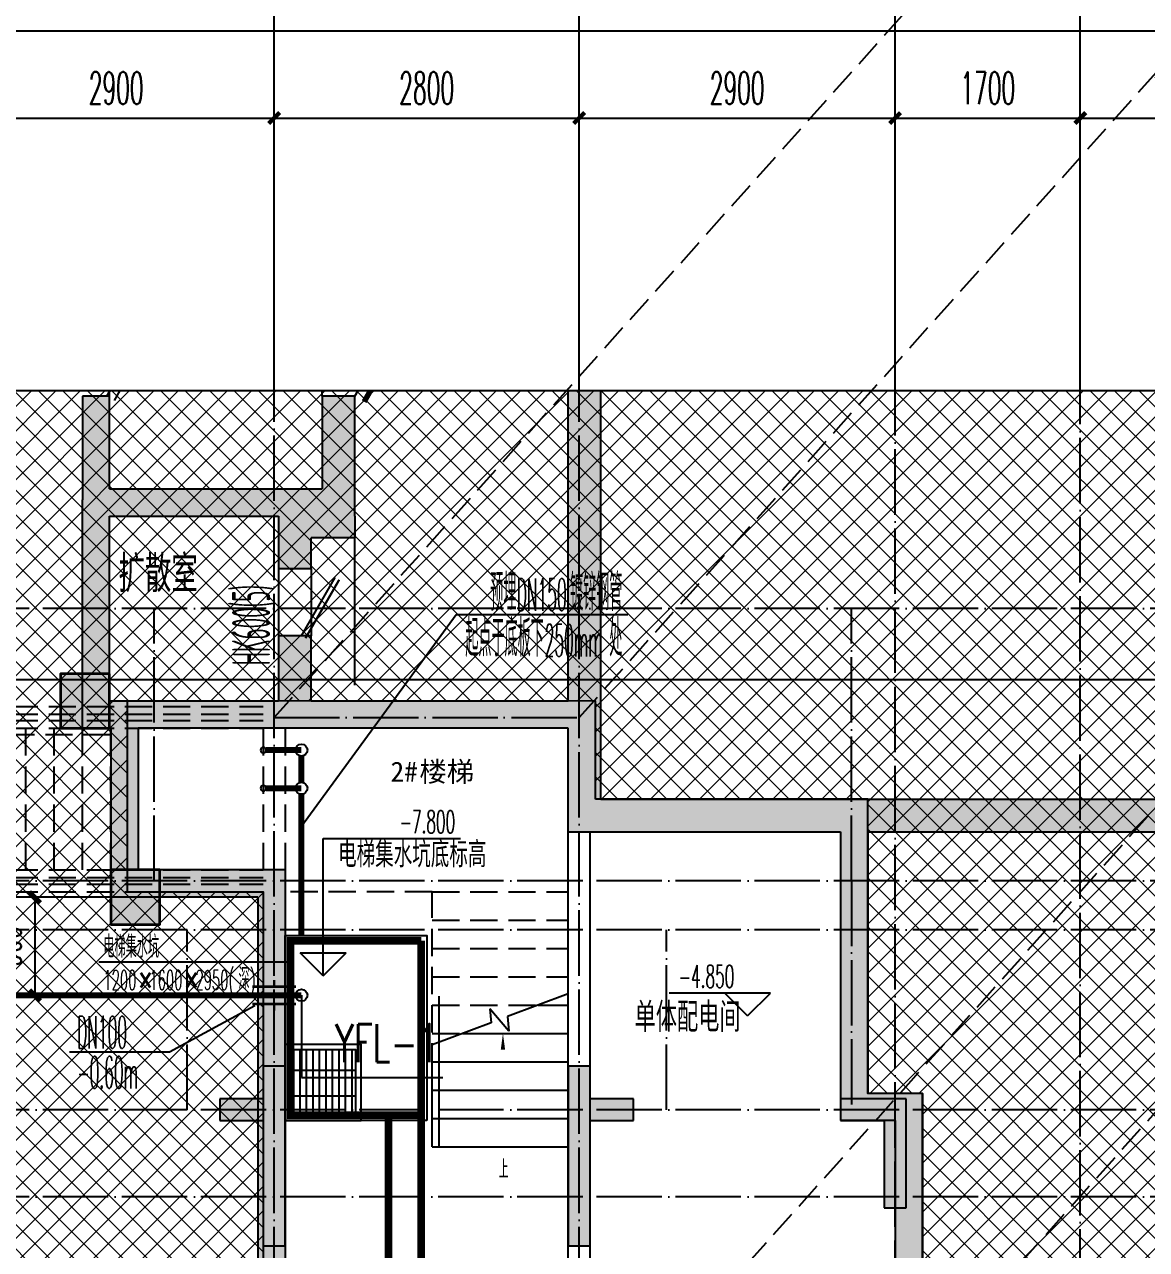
# Model space of a CAD drawing. Extents: x 27938 to 1507990, y 110129 to 923079.
# Drawn here: x 660515 to 670814, y 611550 to 622791 of the extents above; entities that cross this region are included whole.
import ezdxf
from ezdxf.xclip import XClip

# ---------------------------------------------------------------- set-up
doc = ezdxf.new("R2010")
doc.units = 0
doc.header["$LTSCALE"] = 1000
doc.header["$MEASUREMENT"] = 0
doc.header["$XCLIPFRAME"] = 0
for name, pattern in [('#P_--_20B1_001_t3$0$DASH', [0.35, 0.25, -0.1]), ('__DASH', [0.35, 0.25, -0.1]), ('DASH', [0.35, 0.25, -0.1]), ('DOTE', [2.4200000000000004, 2, -0.2, 0.02, -0.2])]:
    doc.linetypes.add(name, pattern=pattern)
for name, color, linetype in [('AXIS', 3, 'Continuous'), ('COLUMN', 9, 'Continuous'), ('DIM_ELEV', 3, 'Continuous'), ('DIM_LEAD', 3, 'Continuous'), ('DIM_SYMB', 3, 'Continuous'), ('DIM_压力废', 3, 'Continuous'), ('DIM_废水', 31, 'Continuous'), ('DOTE', 1, 'Continuous'), ('EQUIP_污水', 7, 'Continuous'), ('HS-A-墙-砼', 41, 'Continuous'), ('HS-A-门窗洞', 4, 'Continuous'), ('PIPE-压力废', 31, 'YF'), ('PIPE-废水', 31, 'TG_F'), ('PUB_HATCH', 8, 'Continuous'), ('PUB_TEXT', 4, 'Continuous'), ('STAIR', 2, 'Continuous'), ('TWT_LEAD', 3, 'Continuous'), ('VALVE_污水', 7, 'Continuous'), ('VPIPE-压力废', 31, 'YF'), ('VPIPE-废水', 31, 'Continuous'), ('WALL', 9, 'Continuous'), ('WINDOW', 4, 'Continuous'), ('WINDOW_TEXT', 7, 'Continuous'), ('人防集水坑', 11, 'Continuous'), ('建-墙-填充', 8, 'Continuous'), ('排水', 155, 'Continuous')]:
    doc.layers.add(name, color=color, linetype=linetype)
doc.layers.add('填充', color=251, linetype='Continuous', lineweight=5)
doc.layers.add('砼柱', color=2, linetype='Continuous', lineweight=35)
doc.styles.add('_TCH_DIM', font='SIMPLEX.shx', dxfattribs={"width": 0.7, "bigfont": 'GBCBIG.shx'})
doc.styles.add('_TCH_DIM_T3', font='SIMPLEX.shx', dxfattribs={"width": 0.4941176470588236, "bigfont": 'GBCBIG.shx'})
doc.styles.add('_TCH_WINDOW', font='SIMPLEX.shx', dxfattribs={"width": 0.7, "height": 3.5, "bigfont": 'GBCBIG.shx'})
doc.styles.add('_TWT_SERIAL', font='SIMPLEX', dxfattribs={"width": 0.8, "height": 3.5, "bigfont": 'HZTXT'})
doc.styles.get("Standard").update_dxf_attribs({"font": 'gbenor.shx', "bigfont": 'gbcbig.shx'})
doc.styles.add('TG_LINETYPE', font='SIMPLEX', dxfattribs={"width": 0.8, "height": 3, "bigfont": 'HZTXT'})
doc.styles.add('更窄', font='TSSDENG', dxfattribs={"width": 0.7, "bigfont": 'HZTXT'})
doc.styles.add('黑体', font='simhei.ttf')
doc.linetypes.add('TG_F', pattern='A,2,-0.3,["F",TG_LINETYPE,S=0.1,R=0,X=-0.23,Y=-0.15],0', length=2.3)
doc.linetypes.add('YF', pattern='A,3,-0.2,["YF",Standard,S=0.25,R=0,X=-0.1,Y=-0.115],-0.35', length=3.55)
doc.dimstyles.new('_TCH_ARCH&&100', dxfattribs={"dimtxt": 297.5, "dimasz": 100, "dimexe": 250, "dimexo": 300, "dimgap": 126.25, "dimtad": 1, "dimdec": 0, "dimzin": 0, "dimdsep": 46, "dimtxsty": '_TCH_DIM_T3', "dimblk": 'ARCHTICK', "dimcen": 0.09, "dimclrt": 4, "dimazin": 2, "dimtfac": 1, "dimtdec": 0, "dimtix": 1, "dimtmove": 2, "dimatfit": 3, "dimfxl": 100, "dimtolj": 1, "dimtzin": 0, "dimarcsym": 0})
doc.dimstyles.new('_TWT_ARCH&&100', dxfattribs={"dimtxt": 297.5, "dimasz": 100, "dimexe": 250, "dimexo": 300, "dimgap": 126.25, "dimtad": 1, "dimdec": 0, "dimzin": 0, "dimdsep": 46, "dimtxsty": '_TCH_DIM_T3', "dimblk": 'ARCHTICK', "dimcen": 0.09, "dimclrt": 7, "dimazin": 2, "dimtfac": 1, "dimtdec": 0, "dimtix": 1, "dimtmove": 2, "dimatfit": 3, "dimfxl": 1, "dimtolj": 1, "dimtzin": 0, "dimarcsym": 0})

# ---------------------------------------------------------------- blocks, each defined once
blk = doc.blocks.new('GFDGFSDFGD')
at = {"layer": 'PUB_HATCH'}
for points in [[(456616.6242655183, 374623.7242225614), (456616.6242654981, 373473.7248242935), (456816.624265223, 373473.7248242934), (456816.6242654804, 375123.7248242187), (456616.624265801, 375123.7248242187), (456616.6242662019, 374823.7242225614), (456216.6242662019, 374823.7242225614), (456216.6242662019, 374623.7242225614)], [(459616.6248536643, 374623.7242225614), (460016.6248529807, 374623.7242225614), (460016.6248529807, 374823.7242225614), (459616.6248529807, 374823.7242225614), (459616.6248533645, 375123.7248241485), (459416.6248537279, 375123.7248241486), (459416.6248539787, 373473.7248243818), (459616.6248536407, 373473.7248243819)], [(461916.709151936, 374823.7249912273), (461916.7092202038, 374623.7240320508), (462316.6248621864, 374623.7242368265), (462316.6248093613, 373823.7245942427), (462516.6239908519, 373823.7238780342), (462516.6245610018, 374823.7248459149)]]:
    blk.add_hatch(color=256, dxfattribs=at).paths.add_polyline_path(points)
at = {"layer": 'COLUMN', "color": 6}
for p, q in [((456816.6242654804, 375123.7248242187), (456616.624265801, 375123.7248242187)), ((456616.624265801, 375123.7248242187), (456616.6242662019, 374823.7242225614)), ((456816.624265223, 373473.7248242934), (456816.6242654804, 375123.7248242187)), ((459616.6248533645, 375123.7248241485), (459416.6248537279, 375123.7248241486)), ((459416.6248537279, 375123.7248241486), (459416.6248539787, 373473.7248243818)), ((459616.6248529807, 374823.7242225614), (459616.6248533645, 375123.7248241485)), ((456616.6242662019, 374823.7242225614), (456216.6242662019, 374823.7242225614)), ((456216.6242662019, 374823.7242225614), (456216.6242662019, 374623.7242225614)), ((460016.6248529807, 374823.7242225614), (459616.6248529807, 374823.7242225614)), ((460016.6248529807, 374623.7242225614), (460016.6248529807, 374823.7242225614)), ((461916.709151936, 374823.7249912273), (461916.7092202038, 374623.7240320508)), ((462516.6245610018, 374823.7248459149), (461916.709151936, 374823.7249912273)), ((462516.6239908519, 373823.7238780342), (462516.6245610018, 374823.7248459149)), ((456216.6242662019, 374623.7242225614), (456616.6242655183, 374623.7242225614)), ((456616.6242655183, 374623.7242225614), (456616.6242654981, 373473.7248242935)), ((459616.6248536643, 374623.7242225614), (460016.6248529807, 374623.7242225614)), ((459616.6248536407, 373473.7248243819), (459616.6248536643, 374623.7242225614)), ((461916.7092202038, 374623.7240320508), (462316.6248621864, 374623.7242368265)), ((462316.6248621864, 374623.7242368265), (462316.6248093613, 373823.7245942427)), ((462316.6248093613, 373823.7245942427), (462516.6239908519, 373823.7238780342)), ((456616.6242654981, 373473.7248242935), (456816.624265223, 373473.7248242934)), ((459416.6248539787, 373473.7248243818), (459616.6248536407, 373473.7248243819))]:
    blk.add_line(p, q, dxfattribs=at)
blk = doc.blocks.new('FSFSFASFSFESFSEF')
at = {"layer": '人防集水坑', "linetype": '#P_--_20B1_001_t3$0$DASH'}
for points in [[(287066.5787021446, 762315.5335229032), (287066.5787021536, 762350.5335229018), (287101.5787021637, 762350.5335229032)], [(287066.5787021446, 762315.5335229032), (287101.5787021536, 762315.5335229018), (287101.5787021637, 762350.5335229032)], [(287066.5787021446, 760715.5335229153), (287101.5787021536, 760715.5335229018), (287101.5787021637, 760680.5335229153)], [(287066.5787021446, 760715.5335229153), (287066.5787021536, 760680.5335229018), (287101.5787021637, 760680.5335229153)]]:
    blk.add_hatch(color=41, dxfattribs=at).paths.add_polyline_path(points)
at = {"layer": '人防集水坑', "ltscale": 0.8}
h = blk.add_hatch(dxfattribs=at)
h.set_pattern_fill('GRATE', color=256, scale=75, style=0)
h.set_pattern_definition([(270, (-806039.3574039747, 23438904.07928268), (59.53125, -1.822618869043522e-14), []), (360, (-806039.3574039747, 23438904.07928268), (8.748522416193854e-14, 238.125), [])])
h.paths.add_polyline_path([(286466.5787021541, 761315.5335229017), (287066.5787021541, 761315.5335229017), (287066.5787021541, 760715.5335229017), (286466.5787021541, 760715.5335229017)])
at = {"layer": '人防集水坑', "color": 41, "linetype": '#P_--_20B1_001_t3$0$DASH', "ltscale": 0.5, "const_width": 70}
for points in [[(285866.5787021536, 762315.5335229016), (287066.5787021536, 762315.5335229018)], [(285866.5787021532, 760715.5335229019), (285866.5787021532, 762315.5335229019)], [(287066.5787021536, 760715.5335229018), (287066.5787021536, 762315.5335229018)], [(285866.5787021536, 760715.5335229018), (286166.5787021536, 760715.5335229018)], [(286166.5787021536, 760715.5335229018), (287066.5787021536, 760715.5335229018)]]:
    blk.add_lwpolyline(points, dxfattribs=at)
at = {"layer": '人防集水坑'}
for points in [[(287116.5787021541, 760665.5335229017), (286416.5787021541, 760665.5335229017), (286416.5787021541, 761365.5335229017), (287116.5787021541, 761365.5335229017)], [(287066.5787021541, 760715.5335229017), (286466.5787021541, 760715.5335229017), (286466.5787021541, 761315.5335229017), (287066.5787021541, 761315.5335229017)]]:
    blk.add_lwpolyline(points, close=True, dxfattribs=at)
at = {"layer": '排水'}
blk.add_lwpolyline([(285816.5787021536, 760665.5335229018), (287116.5787021536, 760665.5335229018), (287116.5787021534, 762365.5335229018), (285816.5787021534, 762365.5335229018)], close=True, dxfattribs=at)
blk = doc.blocks.new('DFBFBFBGF')
at = {"layer": 'STAIR', "color": 246, "linetype": '#P_--_20B1_001_t3$0$DASH'}
for p, q in [((293136.325158803, 754230.1456084143), (287316.5787030022, 754230.1456084143)), ((293136.3251588031, 754160.1456084616), (287316.5787030022, 754160.1456084708)), ((293136.3251588018, 754030.1456084143), (293136.325158803, 754230.1456084143)), ((293136.3251588029, 754100.1456084616), (287316.5787030022, 754100.1456084704)), ((293136.3251588018, 754030.1456084143), (287316.5787030022, 754030.1456084145)), ((293136.325158803, 754030.1456084299), (288716.325158803, 754030.1456084299)), ((288716.325158803, 752730.1456084299), (288716.325158803, 754030.1456084299)), ((288976.325158803, 752730.1456084299), (288976.325158803, 754030.1456084299)), ((289236.325158803, 752730.1456084299), (289236.325158803, 754030.1456084299)), ((289496.325158803, 752730.1456084299), (289496.325158803, 754030.1456084299)), ((289756.325158803, 752730.1456084299), (289756.325158803, 754030.1456084299)), ((290016.325158803, 752730.1456084299), (290016.325158803, 754030.1456084299)), ((290276.325158803, 752730.1456084299), (290276.325158803, 754030.1456084299)), ((290536.325158803, 752730.1456084299), (290536.325158803, 754030.1456084299)), ((290796.325158803, 752730.1456084299), (290796.325158803, 754030.1456084299)), ((291056.325158803, 752730.1456084299), (291056.325158803, 754030.1456084299)), ((291316.325158803, 752730.1456084299), (291316.325158803, 754030.1456084299)), ((291576.325158803, 752730.1456084299), (291576.325158803, 754030.1456084299)), ((291836.325158803, 752730.1456084299), (291836.325158803, 754030.1456084299)), ((292096.325158803, 752730.1456084299), (292096.325158803, 754030.1456084299)), ((292356.325158803, 752730.1456084299), (292356.325158803, 754030.1456084299)), ((292616.325158803, 752730.1456084299), (292616.325158803, 754030.1456084299)), ((292876.325158803, 752730.1456084299), (292876.325158803, 754030.1456084299)), ((293136.325158803, 752730.1456084299), (293136.325158803, 754030.1456084299)), ((288716.325158803, 753970.1456084145), (293136.3251588018, 753970.1456083918)), ((293136.325158803, 752730.1456083826), (287316.5787030022, 752730.1456085002)), ((293136.325158803, 752730.1456084299), (288716.325158803, 752730.1456084299)), ((293136.3251588018, 752530.1456083826), (293136.325158803, 752730.1456083826)), ((293136.3251588031, 752660.1456084299), (287316.5787030022, 752660.1456085349)), ((293136.3251588029, 752600.1456084299), (287316.5787030022, 752600.1456085352)), ((293136.3251588018, 752530.1456083826), (287316.5787030022, 752530.1456085071))]:
    blk.add_line(p, q, dxfattribs=at)
blk.add_lwpolyline([(293136.325158803, 754230.1456084143), (294636.325158803, 754230.1456084143), (294636.325158803, 752530.1456083859), (293136.325158803, 752530.1456083859)], close=True, dxfattribs=at)
blk = doc.blocks.new('$DorLib2D$00000192')
at = {"color": 0}
blk.add_line((-0.4999999999906706, 0.1249999999948415), (0.3660254037936426, 0.6249999999947988), dxfattribs=at)
at = {"color": 0, "const_width": 0.04166666666666666}
blk.add_lwpolyline([(-0.5416666666573526, 0.1971687836435301), (0.3243587371270884, 0.6971687836435052)], dxfattribs=at)
blk = doc.blocks.new('$DorLib2D$00000193')
at = {"color": 0}
blk.add_line((-0.4999999999943885, 0.0999999999983316), (0.3660254037900739, 0.5999999999983903), dxfattribs=at)
at = {"color": 0, "const_width": 0.0333333333333333}
blk.add_lwpolyline([(-0.53333333332764, 0.1577350269172744), (0.3326920704568348, 0.6577350269173916)], dxfattribs=at)
blk = doc.blocks.new('$DorLib2D$00000181')
at = {"color": 0}
for p, q in [((-0.5333333333375236, 0.1410683602528024), (0.3326920704467717, 0.6410683602526994)), ((-0.5000000000041709, 0.08333333333380466), (0.3660254037800215, 0.583333333333762))]:
    blk.add_line(p, q, dxfattribs=at)
blk = doc.blocks.new('A$C74D73064')
at = {"layer": 'PUB_HATCH'}
for points in [[(99904.79929281071, 69369.31071293683), (99904.79929281083, 70219.31071295643), (99654.79929281073, 70219.31071295643), (99654.79929281084, 69269.3107129368), (99821.46595947751, 69252.64404627019)], [(102154.7992929022, 69119.31071293527), (102154.7992929022, 70219.31071297725), (101854.7992929021, 70219.31071297725), (101854.7992929023, 69369.31071293856)], [(99821.46595947751, 69252.64404627019), (99904.79929281096, 69119.31071293692), (101454.799292806, 69119.31071293693), (101788.1326261363, 69202.6440462697), (101754.7992927949, 69369.31071293692), (99904.79929281071, 69369.31071293683)], [(101788.1326261363, 69202.6440462697), (102154.7992928081, 69119.31071293527), (101854.7992929023, 69369.31071293856), (101754.7992927949, 69369.31071293692)], [(99654.79929281103, 67172.23428528839), (99904.79929281096, 67422.22552776926), (99904.79929281096, 69119.31071293692), (99821.46595947751, 69252.64404627019), (99654.79929281084, 69269.3107129368)], [(99905.03334866033, 67672.2255194406), (99455.03334866033, 67672.2255194406), (99455.03334866033, 67172.2255194406), (99905.03334866033, 67172.2255194406)], [(100049.2038708365, 67255.55380240567), (100065.8722508473, 67422.21988527058), (99904.79929281096, 67422.22552776926), (99654.79929281103, 67172.23428528839), (99915.86968080154, 67172.22513981082)], [(100263.5861361499, 67172.21295906203), (100263.5948938241, 67422.21295890864), (100065.8722508473, 67422.21988527058), (100049.2038708365, 67255.55380240567), (100165.8696808606, 67172.21638213564)], [(101654.799168236, 67338.92644446627), (101454.7992932205, 67422.2604596937), (100263.591622392, 67422.2645210789), (100263.5907700248, 67172.26452108036), (101754.798781845, 67172.25943685306)], [(104215.4075044871, 67305.58674368584), (104115.4075044874, 67422.25353535247), (101754.799293221, 67422.25943685244), (101654.7991227622, 67338.9264444664), (101754.7989182666, 67172.25943685265), (104115.4075044866, 67172.25353535156)], [(100365.8796149711, 65872.65199905273), (99915.87961497105, 65872.65199905273), (99915.87961497105, 65372.65199905273), (100365.8796149711, 65372.65199905273)]]:
    blk.add_hatch(color=256, dxfattribs=at).paths.add_polyline_path(points)
at = {"layer": 'PUB_HATCH', "linetype": 'ByBlock'}
for points in [[(101788.1326261363, 69202.6440462697), (101454.799292806, 69119.31071293693), (101454.7992928246, 68919.37755622603), (102154.7992928246, 68919.37755625148), (102154.7992928081, 69119.31071293527)], [(101454.7992927715, 68919.3775559729), (101454.7992928554, 68639.37755575032), (101754.7992928558, 68639.37755584031), (101754.7992927715, 68919.37755606289)], [(101754.799293221, 67422.25943685244), (101754.799293042, 68019.37755584031), (101454.7992930414, 68019.37755575032), (101454.7992932205, 67422.2604596937), (101654.7991227622, 67338.9264444664)]]:
    blk.add_hatch(color=256, dxfattribs=at).paths.add_polyline_path(points)
at = {"layer": '填充'}
h = blk.add_hatch(dxfattribs=at)
h.set_pattern_fill('ANSI37', color=196, scale=100, style=0)
h.set_pattern_definition([(45, (-58932.59737397294, 57522.26104246161), (-112.2532015133644, 112.2532015133644), []), (135, (-58932.59737397294, 57522.26104246161), (-112.2532015133644, -112.2532015133644), [])])
h.paths.add_polyline_path([(80665.17657511955, 65672.48837301414), (80665.16932242422, 67372.48837294616), (76315.42368363193, 67372.47708903544), (76315.44392695435, 65922.31491917116), (73815.27983643705, 65922.28001850366), (73815.70312912099, 63022.07399201696), (71715.62008735508, 63022.08716759388), (71715.62008629018, 58172.52289359935), (76465.42623533832, 58172.52289476292), (76465.42663210043, 57472.26040527446), (81365.36264781794, 57472.33170770865), (81365.36493707402, 59522.34522828285), (81765.3190175374, 59522.16067231307), (81765.3167283663, 61372.41094861017), (79315.43034706055, 61372.50304306741), (79315.43729322893, 65672.48837303871)], flags=16)
h.paths.add_polyline_path([(104365.4086881626, 66522.63366111729), (104365.4076288358, 67421.37207475211), (100065.881475899, 67423.14449472248), (100065.8795978961, 65672.65199905203), (101315.6179143765, 65672.65199907881), (101315.4711288555, 61472.51502871164), (96715.47766501829, 61472.51356931019), (96715.47981255525, 58172.52251458913), (101465.4718973952, 58172.52251474874), (101465.4718925493, 57472.25621834851), (104165.4718936068, 57472.25621835887), (104165.4718936031, 59522.25982905645), (107365.4438624625, 59522.24441909161), (107365.4570225276, 63822.26013017795), (106865.5058597741, 63822.24568696052), (106865.4991138614, 66522.58811312297)], flags=16)
h.paths.add_polyline_path([(63315.42633097706, 70272.25290802703), (117315.4131985184, 70272.25290802703), (117315.4131985184, 50772.25290920387), (63315.42633097706, 50772.25290920387)])
at = {"layer": '建-墙-填充'}
for points in [[(104215.4075044871, 67305.58674368584), (104415.4075044873, 67322.25316035352), (104415.4075044872, 72819.25646130374), (104115.4075044874, 73119.25646130374), (104115.4075044874, 67422.25353535247)], [(100049.2038708365, 67255.55380240567), (99915.86968080154, 67172.22513981082), (99915.87930201458, 65622.65191746358), (100165.8777497831, 65872.65194570887), (100165.8696808606, 67172.21638213564)], [(104115.4075044866, 66222.64548240142), (104415.407504488, 66522.63837977369), (104415.4075044873, 67322.25316035352), (104215.4075044871, 67305.58674368584), (104115.4075044866, 67172.25353535156)], [(104415.407504488, 66522.63837977369), (104115.4075044866, 66222.64548240142), (106615.4579337875, 66222.58629194333), (106748.7917945259, 66322.583135198), (106765.4595159034, 66522.58274063397)], [(106748.7917945259, 66322.58313519802), (106865.4579338867, 66222.58037301674), (116115.4155966633, 66222.36137374143), (116265.4167804487, 66322.35782238557), (116265.4191480193, 66522.3578223856), (106765.4595159034, 66522.58274063397)], [(106748.7917945259, 66322.583135198), (106615.4579337875, 66222.58629194333), (106615.4927291227, 63572.25290857637), (106865.4894469783, 63822.25290857648), (106865.4579338867, 66222.58037301674)], [(101265.3954345476, 65622.65206993089), (101515.3948905522, 65872.6520981763), (100165.8777497831, 65872.65194570887), (99915.87930201458, 65622.65191746358)], [(101515.3948905522, 65872.6520981763), (101265.3954345476, 65622.65206993089), (101265.4038126182, 61772.40758668735), (101515.4038126176, 61772.40813068336)], [(107115.4672224172, 63572.25290857636), (107365.4734353248, 63822.25290857647), (106865.4894469783, 63822.25290857648), (106615.4927291227, 63572.25290857637)], [(107365.4734353248, 63822.25290857647), (107115.4672224172, 63572.25290857636), (107115.3727873768, 59772.25212407552), (107365.3665746238, 59522.25212407527)]]:
    blk.add_hatch(color=256, dxfattribs=at).paths.add_polyline_path(points)
at = {"color": 3}
blk.add_lwpolyline([(63315.42633097706, 70272.25290802703), (117315.4131985184, 70272.25290802703), (117315.4131985184, 50772.25290920387), (63315.42633097706, 50772.25290920387)], close=True, dxfattribs=at)
at = {"color": 251, "true_color": 0x636466}
blk.add_lwpolyline([(104365.4086881626, 66522.63366111729), (104365.4076288358, 67421.37207475211), (100065.881475899, 67423.14449472248), (100065.8795978961, 65672.65199905203), (101315.6179143765, 65672.65199907881), (101315.4711288555, 61472.51502871164), (96715.47766501829, 61472.51356931019), (96715.47981255525, 58172.52251458913), (101465.4718973952, 58172.52251474874), (101465.4718925493, 57472.25621834851), (104165.4718936068, 57472.25621835887), (104165.4718936031, 59522.25982905645), (107365.4438624625, 59522.24441909161), (107365.4570225276, 63822.26013017795), (106865.5058597741, 63822.24568696052), (106865.4991138614, 66522.58811312297)], close=True, dxfattribs=at)
at = {"layer": 'DIM_ELEV'}
for p, q in [((101865.0639230582, 64901.38074155885), (101865.0639230582, 66161.61460025283)), ((101865.0639230582, 66161.61460025283), (103125.4895718769, 66161.61460025283)), ((101865.0639230582, 64901.38074155885), (101655.0639230582, 65111.38074155885)), ((101655.0639230582, 65111.38074155885), (102075.0639230582, 65111.38074155885)), ((101865.0639230582, 64901.38074155885), (102075.0639230582, 65111.38074155885)), ((105971.7805448738, 64742.86528142157), (105040.8918833577, 64742.86528142157)), ((105761.7805448738, 64532.86528142157), (105551.7805448738, 64742.86528142157)), ((105761.7805448738, 64532.86528142157), (105971.7805448738, 64742.86528142157))]:
    blk.add_line(p, q, dxfattribs=at)
at = {"layer": 'DIM_LEAD'}
for p, q in [((100885.7959575272, 65025.21542432229), (99806.23140134694, 65025.21542432229)), ((101573.3767912738, 65025.21542432229), (100885.7959575272, 65025.21542432229))]:
    blk.add_line(p, q, dxfattribs=at)
at = {"layer": 'DIM_LEAD', "const_width": 28}
blk.add_lwpolyline([(101587.3767912738, 65025.21542432229, 1), (101559.3767912738, 65025.21542432229, 1)], format="xyb", close=True, dxfattribs=at)
at = {"layer": 'DIM_SYMB'}
blk.add_lwpolyline([(103515.6254796833, 63267.51683258254, 0, 0, 0), (103515.6203383643, 64372.40827999148, 0, 40.00000000000001, 0), (103515.6210363495, 64222.4082799931, 0, 0, 0)], format="xyseb", dxfattribs=at)
at = {"layer": 'DOTE', "color": 5}
blk.add_line((-13744.9648988698, 67619.2564616513), (186069.1586907377, 67619.2564616513), dxfattribs=at)
at = {"layer": 'DOTE', "linetype": 'DOTE', "ltscale": 0.3}
for p, q in [((101415.5880235034, 67272.51875889511), (104215.5880278232, 67272.51875889499)), ((106715.444108329, 65772.24152277235), (106715.4408103016, 63672.24150138919))]:
    blk.add_line(p, q, dxfattribs=at)
at = {"layer": 'HS-A-墙-砼'}
for p, q in [((104115.4075044874, 67422.25353535247), (104115.4075044874, 73119.25646130374)), ((104415.4075044873, 67322.25316035352), (104415.4075044872, 72819.25646130374)), ((99904.79929281083, 70219.31071295643), (99654.79929281073, 70219.31071295643)), ((99654.79929281073, 70219.31071295643), (99654.79929281084, 69269.3107129368)), ((99904.79929281071, 69369.31071293683), (99904.79929281083, 70219.31071295643)), ((102154.7992929022, 70219.31071297725), (101854.7992929021, 70219.31071297725)), ((101854.7992929021, 70219.31071297725), (101854.7992929023, 69369.31071293856)), ((102154.7992929022, 69119.31071293527), (102154.7992929022, 70219.31071297725)), ((99904.79929281071, 69369.31071293683), (101754.7992927949, 69369.31071293692)), ((101754.7992927949, 69369.31071293692), (101854.7992929023, 69369.31071293856)), ((99654.79929281103, 67172.23428528839), (99654.79929281084, 69269.3107129368)), ((99904.79929281096, 69119.31071293692), (101454.799292806, 69119.31071293693)), ((99904.79929281096, 67422.22552776926), (99904.79929281096, 69119.31071293692)), ((102154.7992928081, 69119.31071293527), (102154.7992929022, 69119.31071293527)), ((100065.8722508473, 67422.21988527058), (99904.79929281096, 67422.22552776926)), ((100263.5948938241, 67422.21295890864), (100065.8722508473, 67422.21988527058)), ((101454.7992932205, 67422.2604596937), (100263.591622392, 67422.2645210789)), ((104115.4075044874, 67422.25353535247), (101754.799293221, 67422.25943685244)), ((104415.407504488, 66522.63837977369), (104415.4075044873, 67322.25316035352)), ((99915.86968080154, 67172.22513981082), (99654.79929281103, 67172.23428528839)), ((99915.86968080154, 67172.22513981082), (99915.87930201458, 65622.65191746358)), ((100263.5861361499, 67172.21295906203), (100165.8696808606, 67172.21638213564)), ((100165.8696808606, 67172.21638213564), (100165.8777497831, 65872.65194570887)), ((100263.5907700248, 67172.26452108036), (100263.5861361499, 67172.21295906203)), ((101754.798781845, 67172.25943685306), (100263.5907700248, 67172.26452108036)), ((104115.4075044866, 67172.25353535156), (101754.7989182666, 67172.25943685265)), ((104115.4075044866, 66222.64548240142), (104115.4075044866, 67172.25353535156)), ((104415.407504488, 66522.63837977369), (106765.4595159034, 66522.58274063397)), ((106765.4595159034, 66522.58274063397), (116265.4191480193, 66522.3578223856)), ((104115.4075044866, 66222.64548240142), (106615.4579337875, 66222.58629194333)), ((106615.4579337875, 66222.58629194333), (106615.4927291227, 63572.25290857637)), ((106865.4579338867, 66222.58037301674), (106865.4894469783, 63822.25290857648)), ((106865.4579338867, 66222.58037301674), (116115.4155966633, 66222.36137374143)), ((101515.3948905522, 65872.6520981763), (100165.8777497831, 65872.65194570887)), ((101515.3948905522, 65872.6520981763), (101515.4038126176, 61772.40813068336)), ((101265.3954345476, 65622.65206993089), (99915.87930201458, 65622.65191746358)), ((101265.3954345476, 65622.65206993089), (101265.4038126182, 61772.40758668735)), ((107365.4734353248, 63822.25290857647), (106865.4894469783, 63822.25290857648)), ((107365.4734353248, 63822.25290857647), (107365.3665746238, 59522.25212407527)), ((107115.4672224172, 63572.25290857636), (106615.4927291227, 63572.25290857637)), ((107115.4672224172, 63572.25290857636), (107115.3727873768, 59772.25212407552))]:
    blk.add_line(p, q, dxfattribs=at)
at = {"layer": 'HS-A-墙-砼', "linetype": 'ByBlock'}
for p, q in [((101454.799292806, 69119.31071293693), (101454.7992928246, 68919.37755622603)), ((102154.7992928081, 69119.31071293527), (102154.7992928246, 68919.37755625148)), ((101454.7992927715, 68919.3775559729), (101454.7992928554, 68639.37755575032)), ((101754.7992928558, 68639.37755584031), (101754.7992927715, 68919.37755606289)), ((102154.7992928246, 68919.37755625148), (101754.7992927715, 68919.37755606289)), ((101454.7992928554, 68639.37755575032), (101754.7992928558, 68639.37755584031)), ((101754.799293042, 68019.37755584031), (101454.7992930414, 68019.37755575032)), ((101454.7992930414, 68019.37755575032), (101454.7992932205, 67422.2604596937)), ((101754.799293221, 67422.25943685244), (101754.799293042, 68019.37755584031))]:
    blk.add_line(p, q, dxfattribs=at)
at = {"layer": 'HS-A-门窗洞'}
for p, q in [((101454.7992928555, 68639.37755575083, -3.83350939459056e-05), (101454.7992930414, 68019.37755575083, -3.83350939459056e-05)), ((101754.7992928555, 68639.37755584082, -3.83350939459056e-05), (101754.7992930414, 68019.37755584082, -3.83350939459056e-05))]:
    blk.add_line(p, q, dxfattribs=at)
at = {"layer": 'PIPE-废水', "color": 202, "linetype": 'DASH', "ltscale": 0.5, "const_width": 70}
for points in [[(102465.6179155964, 59572.40652629663), (102465.6179155964, 63622.40653406782)], [(102765.6179155964, 59572.40652629663), (102765.6179155964, 63622.40653406782)]]:
    blk.add_lwpolyline(points, dxfattribs=at)
at = {"layer": 'PUB_HATCH'}
for points in [[(99905.03334866033, 67672.2255194406), (99455.03334866033, 67672.2255194406), (99455.03334866033, 67172.2255194406), (99905.03334866033, 67172.2255194406)], [(100365.8796149711, 65872.65199905273), (99915.87961497105, 65872.65199905273), (99915.87961497105, 65372.65199905273), (100365.8796149711, 65372.65199905273)]]:
    blk.add_lwpolyline(points, close=True, dxfattribs=at)
at = {"layer": 'STAIR', "color": 246, "linetype": '#P_--_20B1_001_t3$0$DASH'}
for p, q in [((101315.3948905313, 67172.26147094514), (101315.3948905591, 65872.6520981763)), ((101515.394890526, 67172.26147094514), (101515.3948905523, 65872.6520981763)), ((102865.614289141, 65672.40548805753), (101515.6179151559, 65672.40548758442)), ((102865.6142891411, 65672.40548805757), (104115.6142891276, 65672.41130457276)), ((102865.6251776575, 63332.40548808291), (102865.6142891411, 65672.40548805757)), ((104115.625177644, 63332.41130459809), (104115.6142891276, 65672.41130457276)), ((102865.6154989763, 65412.40548806039), (104115.6154989627, 65412.41130457557)), ((102865.6167088114, 65152.4054880632), (104115.6167087979, 65152.41130457839)), ((102865.6179186466, 64892.40548806602), (104115.617918633, 64892.4113045812)), ((102865.6191284817, 64632.40548806883), (104115.6191284682, 64632.41130458402)), ((102865.6203383169, 64372.40548807164), (104115.6203383034, 64372.41130458683)), ((102865.621548152, 64112.40548807446), (104115.6215481385, 64112.41130458964)), ((102865.6227579872, 63852.40548807727), (104115.6227579737, 63852.41130459246)), ((102865.6239678224, 63592.40548808009), (104115.6239678088, 63592.41130459528)), ((102865.6251776575, 63332.40548808291), (104115.625177644, 63332.41130459809))]:
    blk.add_line(p, q, dxfattribs=at)
at = {"layer": 'STAIR'}
for p, q in [((104115.6186445349, 64736.4110719221), (103556.0642723333, 64526.91094626138)), ((104115.6251776445, 63332.4110719373), (104115.6186445349, 64736.4110719236)), ((103569.0648176486, 64392.53838276194), (103394.287718998, 64596.98692979663)), ((103394.287718998, 64596.98692979663), (103406.4858558896, 64470.90799355854)), ((103556.0642723333, 64526.91094626138), (103569.0648176486, 64392.53838276194)), ((103837.8413506904, 64632.40977936436), (104115.6191284689, 64632.41107192323)), ((103406.4858558896, 64470.90799355854), (102865.6208222516, 64268.40525541235)), ((103143.3981160919, 64372.40654796998), (104115.620338304, 64372.41107192604)), ((102865.625177658, 63332.40525542235), (102865.6208222516, 64268.40525541252)), ((102865.6215481527, 64112.4052554139), (104115.6215481391, 64112.41107192885)), ((102865.6227579878, 63852.40525541671), (104115.6227579742, 63852.41107193167)), ((102865.6239678229, 63592.40525541953), (104115.6239678093, 63592.41107193448)), ((102865.625177658, 63332.40525542235), (104115.6251776445, 63332.4110719373))]:
    blk.add_line(p, q, dxfattribs=at)
blk.add_lwpolyline([(102925.6189336373, 64713.94146550377), (102925.6265837008, 63332.40594202164)], dxfattribs=at)
at = {"layer": 'WALL'}
for p, q in [((104115.3803246944, 66222.64262413824), (104315.380324692, 66222.64360680702)), ((104115.4016989039, 61872.40579433008), (104115.3803246944, 66222.64262413824)), ((104315.4021902387, 61772.40620591017), (104315.380324692, 66222.64360680702))]:
    blk.add_line(p, q, dxfattribs=at)
at = {"layer": 'WINDOW'}
for p, q in [((99904.79929281084, 70219.31071295647), (99904.79929281084, 71419.31071295647)), ((101854.7992929022, 70219.31071297696), (101854.7992929022, 71419.31071297696)), ((102154.7992931705, 67769.37755618384, -2.190277996852427e-05), (102154.7992923412, 68919.3775563729, -2.190277996852427e-05)), ((102154.8030463061, 67569.27982182009), (102154.7992923412, 68919.3775563729, -2.190277996852427e-05))]:
    blk.add_line(p, q, dxfattribs=at)
at = {"layer": '填充', "color": 196}
blk.add_lwpolyline([(104365.4086881626, 66522.63366111729), (104365.4076288358, 67421.37207475211), (100065.881475899, 67423.14449472248), (100065.8795978961, 65672.65199905203), (101315.6179143765, 65672.65199907881), (101315.4711288555, 61472.51502871164), (96715.47766501829, 61472.51356931019), (96715.47981255525, 58172.52251458913), (101465.4718973952, 58172.52251474874), (101465.4718925493, 57472.25621834851), (104165.4718936068, 57472.25621835887), (104165.4718936031, 59522.25982905645), (107365.4438624625, 59522.24441909161), (107365.4570225276, 63822.26013017795), (106865.5058597741, 63822.24568696052), (106865.4991138614, 66522.58811312297)], close=True, dxfattribs=at)
at = {"layer": '砼柱', "lineweight": 35}
for points in [[(99905.03334866033, 67672.2255194406), (99455.03334866033, 67672.2255194406), (99455.03334866033, 67172.2255194406), (99905.03334866033, 67172.2255194406)], [(100365.8796149711, 65872.65199905273), (99915.87961497105, 65872.65199905273), (99915.87961497105, 65372.65199905273), (100365.8796149711, 65372.65199905273)]]:
    blk.add_lwpolyline(points, close=True, dxfattribs=at)
at = {"xscale": -1}
for name, p in [('DFBFBFBGF', (388632.1966173787, -686857.4936094283)), ('FSFSFASFSFESFSEF', (388632.19661775, -697093.126988834))]:
    blk.add_blockref(name, p, dxfattribs=at)
blk.add_blockref('GFDGFSDFGD', (-355301.152368289, -311051.4719234842))
at = {"layer": 'HS-A-门窗洞'}
ref = blk.add_blockref('$DorLib2D$00000193', (101604.7992929485, 68329.37755579583), dxfattribs=dict(at, xscale=-620, yscale=620, zscale=300, rotation=270.0000000171856))
ref.add_attrib('A', 'HK600(5)', (101378.7955279744, 67750.99463847523), dxfattribs={"layer": 'WINDOW_TEXT', "ltscale": 0.5, "height": 350, "rotation": 90.00000001718557, "style": '更窄', "width": 0.42})
at = {"layer": 'WINDOW'}
ref = blk.add_blockref('$DorLib2D$00000181', (99779.79929281084, 70819.31071295647), dxfattribs=dict(at, xscale=1200, yscale=-1200, zscale=1200, rotation=90))
ref.add_attrib('A', 'HHM1220', (99237.93163546818, 70809.65071295647), dxfattribs={"layer": 'WINDOW_TEXT', "ltscale": 0.5, "height": 5.95, "rotation": 90, "style": '_TCH_WINDOW', "width": 0.4941176470588236})
ref = blk.add_blockref('$DorLib2D$00000192', (102004.7992929022, 70819.31071297696), dxfattribs=dict(at, xscale=1200, yscale=-1200, zscale=1200, rotation=90))
ref.add_attrib('A', 'HHFM1220(6)', (101438.4566355596, 70798.89519460427), dxfattribs={"layer": 'WINDOW_TEXT', "ltscale": 0.5, "height": 7, "rotation": 90})
at = {"layer": 'DIM_ELEV', "color": 7, "style": '_TCH_DIM', "width": 0.4941176470588236}
for s, p in [('-7.800', (102565.4895718769, 66210.61460025283)), ('-4.850', (105127.6918833577, 64791.86528142157))]:
    blk.add_text(s, height=208.25, dxfattribs=at).set_placement(p)
at = {"layer": 'DIM_LEAD', "color": 7, "style": '_TCH_DIM'}
for s, height, width, p in [('电梯集水坑', 202.5531914893617, 0.7, (99848.23140134694, 65067.21542432229)), ('2950(', 178.5, 0.4941176470588236, (100693.0569332618, 64773.21542432229)), ('深', 202.5531914893617, 0.7, (101087.8569332618, 64773.21542432229)), (')', 178.5, 0.4941176470588236, (101191.0696992193, 64773.21542432229)), ('1200', 178.5, 0.4941176470588236, (99848.23140134694, 64773.21542432229)), ('×', 202.5531914893617, 0.7, (100167.4314013469, 64773.21542432229)), ('1600', 178.5, 0.4941176470588236, (100270.6441673044, 64773.21542432229)), ('×', 202.5531914893617, 0.7, (100589.8441673044, 64773.21542432229))]:
    blk.add_text(s, height=height, dxfattribs=dict(at, width=width)).set_placement(p)
at = {"layer": 'DIM_SYMB', "color": 7, "style": '_TCH_DIM', "width": 0.7}
blk.add_text('上', height=168.7943262411347, dxfattribs=at).set_placement((103479.1363508756, 63042.4668325832))
at = {"layer": 'PUB_TEXT'}
blk.add_text('扩散室', height=337.5886524822695, dxfattribs=at).set_placement((99985.82935313659, 68421.75224034349, -2.190277996852799e-05))
at = {"layer": 'PUB_TEXT', "color": 246, "style": '黑体'}
for s, p in [('楼梯', (102748.3342938972, 66682.47411784495)), ('2#', (102483.6929436862, 66682.47411784495))]:
    blk.add_text(s, height=184.0084388185654, dxfattribs=at).set_placement(p)
at = {"layer": 'PUB_TEXT', "color": 7}
for s, height, p in [('电梯集水坑底标高', 236.3120567375886, (102002.4542090347, 65896.30984343542)), ('单体配电间', 270.0709219858156, (104724.548078716, 64386.42079075158))]:
    blk.add_text(s, height=height, dxfattribs=at).set_placement(p)
blk = doc.blocks.new('HFHFTHFD')
at = {"layer": 'DOTE', "color": 0, "linetype": 'DOTE', "ltscale": 0.3}
for p, q in [((456716.5787018152, 603949.0803065526), (456716.5787018152, 612948.8100463543)), ((459516.5787027521, 603949.0803065526), (459516.5787027522, 612948.8100463543)), ((462416.5787033328, 604548.8100388076), (462416.5787033596, 612948.8100463543)), ((464116.57870278, 601748.8100473222), (464116.5787021944, 612948.8100463543)), ((472616.5787020951, 610948.8100463543), (418616.5787028495, 610948.8100463543)), ((455616.5773428306, 608448.8079394314), (455616.5768775269, 610948.8075475739)), ((462016.5786630883, 608448.8079394411), (462016.5781977847, 610948.8075475836)), ((472616.5787020951, 608448.8100463543), (418616.5787028495, 608448.8100463543)), ((472616.5787020951, 607998.8100463543), (418616.5787028495, 607998.8100463543)), ((455916.5787018151, 606348.8100465569), (455916.5787018152, 607998.8100463542)), ((460316.5787027521, 606348.8100465569), (460316.5787027522, 607998.8100463542)), ((472616.5787020951, 606348.8100465569), (418616.5787028495, 606348.8100465569)), ((472616.5787020951, 605548.8100406288), (418616.5787028495, 605548.8100406289))]:
    blk.add_line(p, q, dxfattribs=at)
blk = doc.blocks.new('_ArchTick')
at = {"color": 0, "linetype": 'ByBlock', "const_width": 0.4}
blk.add_lwpolyline([(-0.5, -0.5), (0.5, 0.5)], dxfattribs=at)
blk = doc.blocks.new('*D1543')
at = {"layer": 'Defpoints', "color": 0}
for p in [(660611.1759624018, 614782.8016743625), (662292.0948580852, 614782.7996630182), (662292.0937808857, 613882.5634485679)]:
    blk.add_point(p, dxfattribs=at)
at = {"layer": 'DIM_压力废', "color": 0, "lineweight": -2}
for p, q in [((661992.0948580854, 614782.8000219906), (660361.175962402, 614782.801973506)), ((660611.1748852023, 613882.5654599122), (660611.1759624018, 614782.8016743625)), ((661992.0937808859, 613882.5638075402), (660361.1748852025, 613882.5657590557))]:
    blk.add_line(p, q, dxfattribs=at)
at = {"layer": 'DIM_压力废', "color": 0, "lineweight": -2, "xscale": 100, "yscale": 100, "zscale": 100}
for p, rotation in [((660611.1759624018, 614782.8016743625), 89.99993144134572), ((660611.1748852023, 613882.5654599122), 269.9999314413457)]:
    blk.add_blockref('_ArchTick', p, dxfattribs=dict(at, rotation=rotation))
at = {"layer": 'DIM_压力废', "color": 7, "insert": (660336.1754238022, 614332.683896195), "char_height": 297.5, "attachment_point": 5, "rotation": 89.99993144134574, "style": '_TCH_DIM_T3'}
blk.add_mtext('\\A1;900', dxfattribs=at)
blk = doc.blocks.new('*D1586')
at = {"layer": 'AXIS', "color": 0, "lineweight": -2}
for p, q in [((670206.3308905532, 619732.5644875343), (670206.3308905532, 622182.5644874894)), ((672006.3308912293, 619732.5644874444), (672006.3308912293, 622182.5644874894)), ((670206.3308905532, 621932.5644874894), (672006.3308912293, 621932.5644874894))]:
    blk.add_line(p, q, dxfattribs=at)
at = {"layer": 'Defpoints', "color": 0}
for p in [(672006.3308912293, 621932.5644874894), (670206.3308905532, 619432.5644875343), (672006.3308912293, 619432.5644874444)]:
    blk.add_point(p, dxfattribs=at)
at = {"layer": 'AXIS', "color": 0, "lineweight": -2, "xscale": 100, "yscale": 100, "zscale": 100, "rotation": 180}
blk.add_blockref('_ArchTick', (670206.3308905532, 621932.5644874894), dxfattribs=at)
at = {"layer": 'AXIS', "color": 0, "lineweight": -2, "xscale": 100, "yscale": 100, "zscale": 100}
blk.add_blockref('_ArchTick', (672006.3308912293, 621932.5644874894), dxfattribs=at)
at = {"layer": 'AXIS', "color": 4, "insert": (671106.3308908913, 622207.5644874894), "char_height": 297.5, "attachment_point": 5, "style": '_TCH_DIM_T3'}
blk.add_mtext('\\A1;1800', dxfattribs=at)
blk = doc.blocks.new('*D1587')
at = {"layer": 'AXIS', "color": 0, "lineweight": -2}
for p, q in [((668506.3308916906, 619732.5644876193), (668506.3308916906, 622182.5644875768)), ((670206.3308905532, 619732.5644875343), (670206.3308905532, 622182.5644875768)), ((668506.3308916906, 621932.5644875768), (670206.3308905532, 621932.5644875768))]:
    blk.add_line(p, q, dxfattribs=at)
at = {"layer": 'Defpoints', "color": 0}
for p in [(670206.3308905532, 621932.5644875768), (668506.3308916906, 619432.5644876193), (670206.3308905532, 619432.5644875343)]:
    blk.add_point(p, dxfattribs=at)
at = {"layer": 'AXIS', "color": 0, "lineweight": -2, "xscale": 100, "yscale": 100, "zscale": 100, "rotation": 180}
blk.add_blockref('_ArchTick', (668506.3308916906, 621932.5644875768), dxfattribs=at)
at = {"layer": 'AXIS', "color": 0, "lineweight": -2, "xscale": 100, "yscale": 100, "zscale": 100}
blk.add_blockref('_ArchTick', (670206.3308905532, 621932.5644875768), dxfattribs=at)
at = {"layer": 'AXIS', "color": 4, "insert": (669356.3308911219, 622207.5644875768), "char_height": 297.5, "attachment_point": 5, "style": '_TCH_DIM_T3'}
blk.add_mtext('\\A1;1700', dxfattribs=at)
blk = doc.blocks.new('*D1588')
at = {"layer": 'AXIS', "color": 0, "lineweight": -2}
for p, q in [((665606.3308910851, 619732.5644877644), (665606.3308910851, 622182.5644876919)), ((668506.3308916906, 619732.5644876193), (668506.3308916906, 622182.5644876919)), ((665606.3308910851, 621932.5644876919), (668506.3308916906, 621932.5644876919))]:
    blk.add_line(p, q, dxfattribs=at)
at = {"layer": 'Defpoints', "color": 0}
for p in [(668506.3308916906, 621932.5644876919), (665606.3308910851, 619432.5644877644), (668506.3308916906, 619432.5644876193)]:
    blk.add_point(p, dxfattribs=at)
at = {"layer": 'AXIS', "color": 0, "lineweight": -2, "xscale": 100, "yscale": 100, "zscale": 100, "rotation": 180}
blk.add_blockref('_ArchTick', (665606.3308910851, 621932.5644876919), dxfattribs=at)
at = {"layer": 'AXIS', "color": 0, "lineweight": -2, "xscale": 100, "yscale": 100, "zscale": 100}
blk.add_blockref('_ArchTick', (668506.3308916906, 621932.5644876919), dxfattribs=at)
at = {"layer": 'AXIS', "color": 4, "insert": (667056.3308913878, 622207.5644876919), "char_height": 297.5, "attachment_point": 5, "style": '_TCH_DIM_T3'}
blk.add_mtext('\\A1;2900', dxfattribs=at)
blk = doc.blocks.new('*D1589')
at = {"layer": 'AXIS', "color": 0, "lineweight": -2}
for p, q in [((662806.3308901482, 619732.5644879043), (662806.3308901482, 622182.5644878343)), ((665606.3308910852, 619732.5644877644), (665606.3308910852, 622182.5644878343)), ((662806.3308901482, 621932.5644878343), (665606.3308910852, 621932.5644878343))]:
    blk.add_line(p, q, dxfattribs=at)
at = {"layer": 'Defpoints', "color": 0}
for p in [(665606.3308910852, 621932.5644878343), (662806.3308901482, 619432.5644879043), (665606.3308910852, 619432.5644877644)]:
    blk.add_point(p, dxfattribs=at)
at = {"layer": 'AXIS', "color": 0, "lineweight": -2, "xscale": 100, "yscale": 100, "zscale": 100, "rotation": 180}
blk.add_blockref('_ArchTick', (662806.3308901482, 621932.5644878343), dxfattribs=at)
at = {"layer": 'AXIS', "color": 0, "lineweight": -2, "xscale": 100, "yscale": 100, "zscale": 100}
blk.add_blockref('_ArchTick', (665606.3308910852, 621932.5644878343), dxfattribs=at)
at = {"layer": 'AXIS', "color": 4, "insert": (664206.3308906166, 622207.5644878343), "char_height": 297.5, "attachment_point": 5, "style": '_TCH_DIM_T3'}
blk.add_mtext('\\A1;2800', dxfattribs=at)
blk = doc.blocks.new('*D1590')
at = {"layer": 'AXIS', "color": 0, "lineweight": -2}
for p, q in [((659906.3308895422, 619732.5644880494), (659906.3308895422, 622182.5644879768)), ((662806.3308901481, 619732.5644879043), (662806.3308901481, 622182.5644879768)), ((659906.3308895422, 621932.5644879768), (662806.3308901481, 621932.5644879768))]:
    blk.add_line(p, q, dxfattribs=at)
at = {"layer": 'Defpoints', "color": 0}
for p in [(662806.3308901481, 621932.5644879768), (659906.3308895422, 619432.5644880494), (662806.3308901481, 619432.5644879043)]:
    blk.add_point(p, dxfattribs=at)
at = {"layer": 'AXIS', "color": 0, "lineweight": -2, "xscale": 100, "yscale": 100, "zscale": 100, "rotation": 180}
blk.add_blockref('_ArchTick', (659906.3308895422, 621932.5644879768), dxfattribs=at)
at = {"layer": 'AXIS', "color": 0, "lineweight": -2, "xscale": 100, "yscale": 100, "zscale": 100}
blk.add_blockref('_ArchTick', (662806.3308901481, 621932.5644879768), dxfattribs=at)
at = {"layer": 'AXIS', "color": 4, "insert": (661356.3308898452, 622207.5644879768), "char_height": 297.5, "attachment_point": 5, "style": '_TCH_DIM_T3'}
blk.add_mtext('\\A1;2900', dxfattribs=at)
blk = doc.blocks.new('*D1607')
at = {"layer": 'AXIS', "color": 0, "lineweight": -2}
for p, q in [((626606.3308911532, 619732.5644872001), (626606.3308911532, 622982.5644884597)), ((676806.3308904568, 619732.5644872001), (676806.3308904568, 622982.5644884597)), ((626606.3308911532, 622732.5644884597), (676806.3308904568, 622732.5644884597))]:
    blk.add_line(p, q, dxfattribs=at)
at = {"layer": 'Defpoints', "color": 0}
for p in [(676806.3308904568, 622732.5644884597), (626606.3308911532, 619432.5644872001), (676806.3308904568, 619432.5644872001)]:
    blk.add_point(p, dxfattribs=at)
at = {"layer": 'AXIS', "color": 0, "lineweight": -2, "xscale": 100, "yscale": 100, "zscale": 100, "rotation": 180}
blk.add_blockref('_ArchTick', (626606.3308911532, 622732.5644884597), dxfattribs=at)
at = {"layer": 'AXIS', "color": 0, "lineweight": -2, "xscale": 100, "yscale": 100, "zscale": 100}
blk.add_blockref('_ArchTick', (676806.3308904568, 622732.5644884597), dxfattribs=at)
at = {"layer": 'AXIS', "color": 4, "insert": (651706.330890805, 623007.5644884597), "char_height": 297.5, "attachment_point": 5, "style": '_TCH_DIM_T3'}
blk.add_mtext('\\A1;50200', dxfattribs=at)
blk = doc.blocks.new('$VALVE$00000553')
at = {"const_width": 30}
for points in [[(0, 100), (0, 175)], [(0, 100), (-250, 100), (-250, 100)], [(0, 100), (250, 100), (250, 100)], [(-250, -100), (-250, -100), (0, -100)], [(250, -100), (250, -100), (0, -100)], [(0, -175), (0, -100)]]:
    blk.add_lwpolyline(points, dxfattribs=at)
blk = doc.blocks.new('$TwtSys$00000147')
blk.add_circle((0, 0, 1e-08), 25)

msp = doc.modelspace()

# ---------------------------------------------------------------- linework, layer by layer
at = {"color": 8, "linetype": '__DASH'}
for p, q in [((662806.5258407091, 616432.5642420846), (680129.156524167, 635786.5997357935)), ((665606.5258395862, 616432.5642420849), (682929.156523044, 635786.5997357935)), ((662956.329478678, 606732.5645022773), (680278.9601621359, 626086.599995986)), ((665456.5251449536, 606732.5645022773), (682779.1558284116, 626086.599995986))]:
    msp.add_line(p, q, dxfattribs=at)
at = {"layer": 'AXIS', "color": 8}
for p, q in [((662806.330890148, 619432.5644879116), (662806.3308903477, 623432.5644879116)), ((665606.330891085, 619432.5644877715), (665606.3308912851, 623432.5644877715)), ((668506.3308916906, 619432.5644876348), (668506.3308918907, 623432.5644876348)), ((670206.3308905532, 619432.5644875414), (670206.3308907533, 623432.5644875414))]:
    msp.add_line(p, q, dxfattribs=at)
at = {"layer": 'DIM_压力废'}
for p, q in [((663056.6787786644, 613882.5634484729, -1e-08), (663056.6787785711, 613128.6554870313, -1e-08)), ((663056.6787785711, 613128.6554870313, -1e-08), (664353.2001853307, 613128.6554870313, -1e-08))]:
    msp.add_line(p, q, dxfattribs=at)
at = {"layer": 'DIM_废水'}
for p, q in [((663056.6787788486, 615434.3859577179), (664477.7467813183, 617375.8089984171)), ((664477.7467813183, 617375.8089984171), (666054.0267813184, 617375.8089984171))]:
    msp.add_line(p, q, dxfattribs=at)
at = {"layer": 'PIPE-压力废', "const_width": 55.00000000000001}
msp.add_lwpolyline([(656706.6787786644, 613882.5634492598), (663056.6787786644, 613882.5634484729)], dxfattribs=at)
at = {"layer": 'PIPE-废水', "const_width": 55.00000000000001}
for points in [[(663056.6787789349, 616132.5634485747), (662731.6787789139, 616132.5634486153)], [(663056.6787788986, 615837.5634485747), (663056.6787789282, 616077.5634485747)], [(663056.6787788917, 615782.5634485747), (662731.6787788707, 615782.5634486153)], [(663056.6787787244, 614432.5677913326), (663056.6787788849, 615727.5634485747)]]:
    msp.add_lwpolyline(points, dxfattribs=at)
at = {"layer": 'TWT_LEAD'}
for p, q in [((662628.6606102042, 613784.8931693154), (661844.7497808207, 613359.5569987433)), ((662628.6606102042, 613784.8931693154), (661844.7497808207, 613359.5569987433)), ((661844.7497808207, 613359.5569987433), (660927.2977808208, 613359.5569987433))]:
    msp.add_line(p, q, dxfattribs=at)
at = {"layer": 'VPIPE-压力废'}
msp.add_circle((663056.6787786644, 613882.5634484729), 55, dxfattribs=at)
at = {"layer": 'VPIPE-废水'}
for centre in [(663056.6787789349, 616132.5634485747), (663056.6787788912, 615782.5634485747)]:
    msp.add_circle(centre, 55, dxfattribs=at)

# ---------------------------------------------------------------- block references
at = {"color": 8}
ref = msp.add_blockref('A$C74D73064', (561390.9045602017, 549160.3115804325), dxfattribs=at)
XClip(ref).set_block_clipping_path([(63315.42633097709, 50772.252909203875), (117315.41319851839, 70272.25290802709)])
at = {"color": 169}
msp.add_blockref('HFHFTHFD', (206089.7521883294, 6483.754442105186), dxfattribs=at)
at = {"color": 8}
msp.add_blockref('GFDGFSDFGD', (206089.7521919127, 238108.8396569482), dxfattribs=at)
at = {"layer": 'EQUIP_污水', "yscale": -1, "rotation": 179.9999999928997}
for p in [(662706.5167032898, 616132.5634486184), (662706.5167032462, 615782.5732366698)]:
    msp.add_blockref('$TwtSys$00000147', p, dxfattribs=at)
at = {"layer": 'VALVE_污水', "xscale": 0.8, "yscale": -0.8, "zscale": 0.8, "rotation": 179.9999999928998}
msp.add_blockref('$VALVE$00000553', (662806.3308894269, 613882.563448504), dxfattribs=at)

# ---------------------------------------------------------------- texts
at = {"layer": 'DIM_压力废', "color": 7, "style": '_TWT_SERIAL', "width": 0.6400000000000001}
msp.add_text('YFL-1', height=350, dxfattribs=at).set_placement((663365.8668519973, 613268.6554870313, -1e-08))
at = {"layer": 'DIM_废水', "color": 7, "style": '_TCH_DIM_T3'}
for s, height, width, p in [('预埋', 337.5886524822695, 0.4941176470588236, (664790.2070066, 617410.8089984171)), ('DN150', 297.5, 0.3487889273356401, (665033.0605735587, 617410.8089984171)), ('镀锌钢管', 337.5886524822695, 0.4941176470588236, (665522.2370441469, 617410.8089984171)), ('起点于底板下', 337.5886524822695, 0.4941176470588236, (664561.3359177388, 616990.8089984171)), ('处', 337.5886524822695, 0.4941176470588236, (665882.8377950855, 616990.8089984171)), ('250mm', 297.5, 0.3487889273356401, (665289.8966186149, 616990.8089984171))]:
    msp.add_text(s, height=height, dxfattribs=dict(at, width=width)).set_placement(p)
at = {"layer": 'TWT_LEAD', "color": 7, "style": '_TCH_DIM_T3', "width": 0.3487889273356401}
for s, p in [('DN100', (660997.2977808208, 613394.5569987433)), ('-0.60m', (660997.2977808208, 613027.0569987433))]:
    msp.add_text(s, height=297.5, dxfattribs=at).set_placement(p)

# ---------------------------------------------------------------- dimensions: what is measured, and where the dimension line sits
at = {"layer": 'AXIS', "color": 8}
for p1, p2, distance, picture, middle in [((626606.3308911532, 619432.5644872001), (676806.3308904568, 619432.5644872001), 3300.000001259614, '*D1607', (651706.330890805, 623007.5644884597)), ((659906.3308895422, 619432.5644880494), (662806.3308901481, 619432.5644879043), 2500.0000000725267, '*D1590', (661356.3308898452, 622207.5644879768)), ((662806.3308901482, 619432.5644879043), (665606.3308910852, 619432.5644877644), 2500.0000000699656, '*D1589', (664206.3308906166, 622207.5644878343)), ((665606.3308910851, 619432.5644877644), (668506.3308916906, 619432.5644876193), 2500.0000000725267, '*D1588', (667056.3308913878, 622207.5644876919)), ((668506.3308916906, 619432.5644876193), (670206.3308905532, 619432.5644875343), 2500.000000042492, '*D1587', (669356.3308911219, 622207.5644875768)), ((670206.3308905532, 619432.5644875343), (672006.3308912293, 619432.5644874444), 2500.0000000450527, '*D1586', (671106.3308908913, 622207.5644874894))]:
    dim = msp.add_aligned_dim(p1=p1, p2=p2, distance=distance, dimstyle='_TCH_ARCH&&100', dxfattribs=at)
    dim.commit()
    dim.dimension.update_dxf_attribs({"geometry": picture, "text_midpoint": middle})
at = {"layer": 'DIM_压力废'}
dim = msp.add_aligned_dim(p1=(662292.0937808856, 613882.5634485676), p2=(662292.094858085, 614782.7996630181), distance=1680.9188956844544, dimstyle='_TWT_ARCH&&100', dxfattribs=at)
dim.commit()
dim.dimension.update_dxf_attribs({"geometry": '*D1543', "text_midpoint": (660336.1754238022, 614332.683896195)})

doc.saveas('drawing.dxf')
